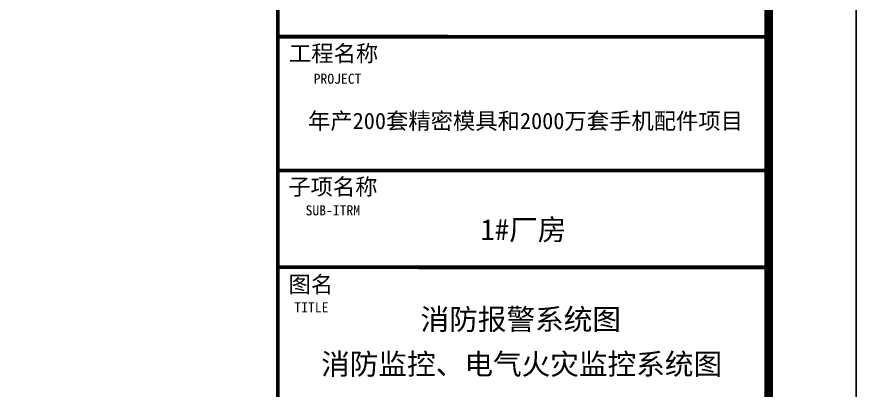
# Model space of a CAD drawing. Extents: x 4929870 to 5205508, y 4505833 to 4862647.
# Drawn here: x 5059281 to 5078470, y 4722192 to 4730725 of the extents above; entities that cross this region are included whole.
import ezdxf
from ezdxf.enums import TextEntityAlignment as Align

# ---------------------------------------------------------------- set-up
doc = ezdxf.new("R2010")
doc.units = 0
doc.header["$LTSCALE"] = 1000
doc.header["$MEASUREMENT"] = 0
for name, color, linetype in [('46', 7, 'CONTINUOUS'), ('PUB_TEXT', 7, 'CONTINUOUS'), ('PUB_TITLE', 4, 'CONTINUOUS')]:
    doc.layers.add(name, color=color, linetype=linetype)
doc.styles.add('TQ', font='')
doc.styles.get('TQ').set_extended_font_data('SimSun')

msp = doc.modelspace()

# ---------------------------------------------------------------- linework, layer by layer
at = {"layer": 'PUB_TITLE'}
msp.add_lwpolyline([(4929870.1, 4688496.1), (5078470.1, 4688496.1), (5078470.1, 4772496.1), (4929870.1, 4772496.1)], close=True, dxfattribs=at)
at = {"layer": 'PUB_TITLE', "const_width": 200}
msp.add_lwpolyline([(4934870.1, 4690496.1), (5076470.1, 4690496.1), (5076470.1, 4770496.1), (4934870.1, 4770496.1)], close=True, dxfattribs=at)
at = {"layer": 'PUB_TITLE', "lineweight": 40, "const_width": 85}
for points in [[(5065250, 4770496.1), (5065245.1, 4690496.5)], [(5065250, 4770496.1), (5065245.1, 4690496.5)], [(5065247.5, 4730270.2), (5076467.5, 4730269.5)], [(5065247.3, 4727210.2), (5076467.3, 4727209.5)], [(5065247.2, 4725000.2), (5076467.1, 4724999.5)]]:
    msp.add_lwpolyline(points, dxfattribs=at)

# ---------------------------------------------------------------- texts
at = {"layer": '46', "linetype": 'Continuous', "style": 'TQ'}
msp.add_text('1#厂房', height=480, rotation=359.99644, dxfattribs=at).set_placement((5070862.4, 4725620.6, 0), align=Align.CENTER)
for s, height, p in [('消防报警系统图', 480, (5068510.7, 4723571.4)), ('消防监控、电气火灾监控系统图', 479.997, (5066238.5, 4722548.8))]:
    msp.add_text(s, height=height, rotation=359.99644, dxfattribs=at).set_placement(p)
at = {"layer": 'PUB_TEXT', "style": 'TQ'}
msp.add_text('年产200套精密模具和2000万套手机配件项目', height=373.998, rotation=359.99644, dxfattribs=at).set_placement((5070909.7, 4728157.8, 0), align=Align.CENTER)
at = {"layer": 'PUB_TEXT', "attachment_point": 1, "rotation": 359.99644, "style": 'TQ'}
for s, insert, char_height, width in [('工程名称', (5065503.4, 4730074), 374, 2223.587), ('PROJECT', (5066067.4, 4729424), 229.5, 4799.073), ('子项名称', (5065487, 4727027.8), 374, 2223.587), ('SUB-ITRM', (5065882.1, 4726416.1), 229.5, 4799.073), ('图名', (5065492.9, 4724798.4), 374, 2223.587), ('TITLE', (5065626.3, 4724199.4), 229.5, 4799.073)]:
    msp.add_mtext(s, dxfattribs=dict(at, insert=insert, char_height=char_height, width=width))

doc.saveas('drawing.dxf')
